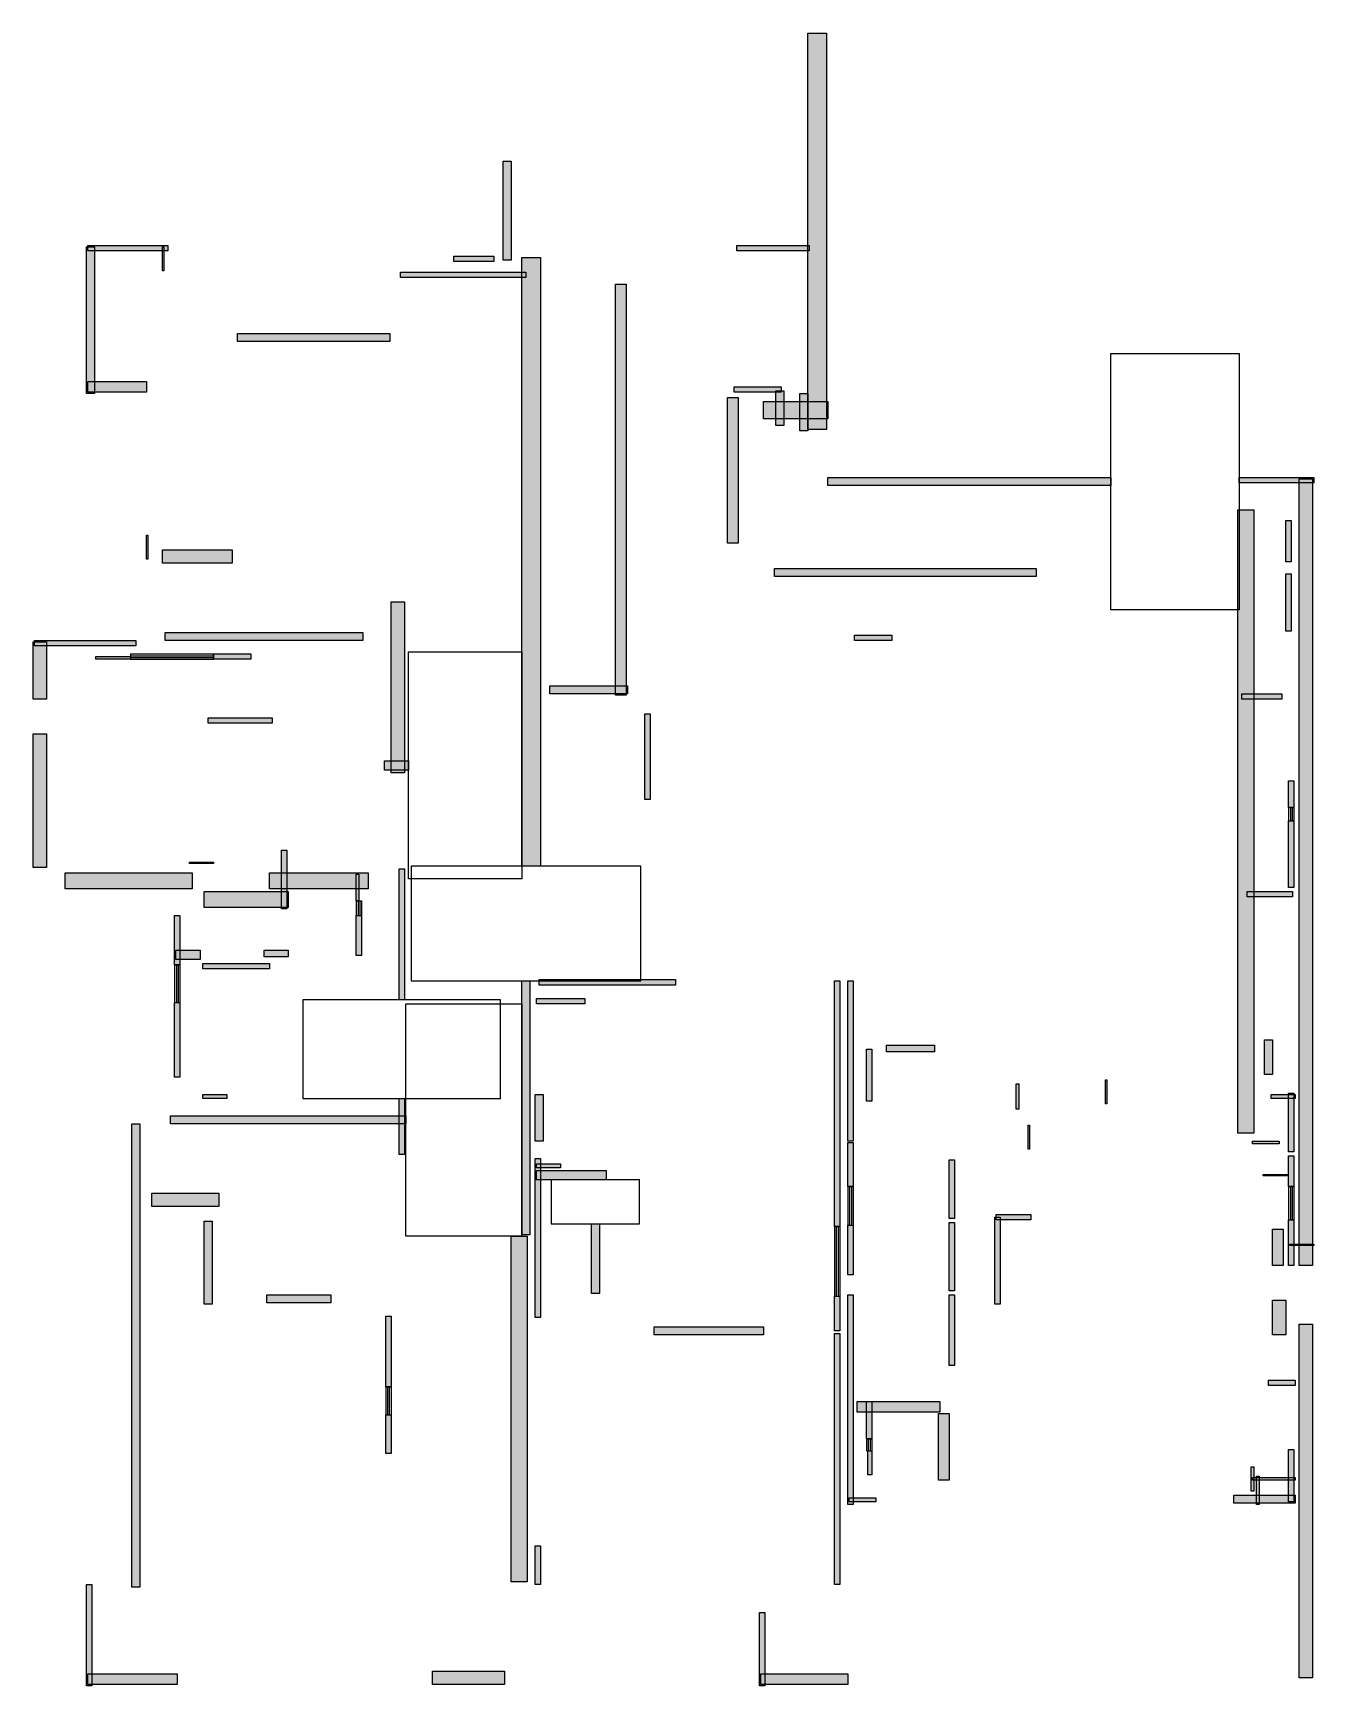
# Model space of a CAD drawing. Header units: centimetres. Extents: x 50 to 1488, y 48 to 1905.
import ezdxf

# ---------------------------------------------------------------- set-up
doc = ezdxf.new("R2010")
doc.units = ezdxf.units.CM
for name, color, linetype in [('DOORZONE', 2, 'Continuous'), ('WALL', 7, 'Continuous'), ('WINDOW', 5, 'Continuous')]:
    doc.layers.add(name, color=color, linetype=linetype)

msp = doc.modelspace()

# ---------------------------------------------------------------- hatches: boundary and pattern name
at = {"layer": 'WALL'}
h = msp.add_hatch(color=256, dxfattribs=at)
h.dxf.hatch_style = 1
h.paths.add_polyline_path([(919.5, 1905), (940.5, 1905), (940.5, 1459.5), (919.5, 1459.5)])
h = msp.add_hatch(color=256, dxfattribs=at)
h.dxf.hatch_style = 1
h.paths.add_polyline_path([(577.5, 1761), (586.5, 1761), (586.5, 1650), (577.5, 1650)])
h = msp.add_hatch(color=256, dxfattribs=at)
h.dxf.hatch_style = 1
h.paths.add_polyline_path([(109.5, 1665), (118.5, 1665), (118.5, 1500), (109.5, 1500)])
h = msp.add_hatch(color=256, dxfattribs=at)
h.dxf.hatch_style = 1
h.paths.add_polyline_path([(111, 1666.5), (201, 1666.5), (201, 1660.5), (111, 1660.5)])
h = msp.add_hatch(color=256, dxfattribs=at)
h.dxf.hatch_style = 1
h.paths.add_polyline_path([(195, 1665), (196.5, 1665), (196.5, 1638), (195, 1638)])
h = msp.add_hatch(color=256, dxfattribs=at)
h.dxf.hatch_style = 1
h.paths.add_polyline_path([(522, 1654.5), (567, 1654.5), (567, 1648.5), (522, 1648.5)])
h = msp.add_hatch(color=256, dxfattribs=at)
h.dxf.hatch_style = 1
h.paths.add_polyline_path([(598.5, 1653), (619.5, 1653), (619.5, 969), (598.5, 969)])
h = msp.add_hatch(color=256, dxfattribs=at)
h.dxf.hatch_style = 1
h.paths.add_polyline_path([(840, 1666.5), (921, 1666.5), (921, 1660.5), (840, 1660.5)])
h = msp.add_hatch(color=256, dxfattribs=at)
h.dxf.hatch_style = 1
h.paths.add_polyline_path([(462, 1636.5), (603, 1636.5), (603, 1630.5), (462, 1630.5)])
h = msp.add_hatch(color=256, dxfattribs=at)
h.dxf.hatch_style = 1
h.paths.add_polyline_path([(703.5, 1623), (715.5, 1623), (715.5, 1161), (703.5, 1161)])
h = msp.add_hatch(color=256, dxfattribs=at)
h.dxf.hatch_style = 1
h.paths.add_polyline_path([(279, 1567.5), (450, 1567.5), (450, 1558.5), (279, 1558.5)])
h = msp.add_hatch(color=256, dxfattribs=at)
h.dxf.hatch_style = 1
h.paths.add_polyline_path([(111, 1513.5), (177, 1513.5), (177, 1501.5), (111, 1501.5)])
h = msp.add_hatch(color=256, dxfattribs=at)
h.dxf.hatch_style = 1
h.paths.add_polyline_path([(837, 1507.5), (889.5, 1507.5), (889.5, 1501.5), (837, 1501.5)])
h = msp.add_hatch(color=256, dxfattribs=at)
h.dxf.hatch_style = 1
h.paths.add_polyline_path([(829.5, 1495.5), (841.5, 1495.5), (841.5, 1332), (829.5, 1332)])
h = msp.add_hatch(color=256, dxfattribs=at)
h.dxf.hatch_style = 1
h.paths.add_polyline_path([(870, 1491), (942, 1491), (942, 1471.5), (870, 1471.5)])
h = msp.add_hatch(color=256, dxfattribs=at)
h.dxf.hatch_style = 1
h.paths.add_polyline_path([(883.5, 1503), (892.5, 1503), (892.5, 1464), (883.5, 1464)])
h = msp.add_hatch(color=256, dxfattribs=at)
h.dxf.hatch_style = 1
h.paths.add_polyline_path([(910.5, 1500), (919.5, 1500), (919.5, 1458), (910.5, 1458)])
h = msp.add_hatch(color=256, dxfattribs=at)
h.dxf.hatch_style = 1
h.paths.add_polyline_path([(942, 1405.5), (1260, 1405.5), (1260, 1396.5), (942, 1396.5)])
h = msp.add_hatch(color=256, dxfattribs=at)
h.dxf.hatch_style = 1
h.paths.add_polyline_path([(1404, 1405.5), (1488, 1405.5), (1488, 1399.5), (1404, 1399.5)])
h = msp.add_hatch(color=256, dxfattribs=at)
h.dxf.hatch_style = 1
h.paths.add_polyline_path([(1471.5, 1404), (1486.5, 1404), (1486.5, 520.5), (1471.5, 520.5)])
h = msp.add_hatch(color=256, dxfattribs=at)
h.dxf.hatch_style = 1
h.paths.add_polyline_path([(1402.5, 1369.5), (1420.5, 1369.5), (1420.5, 669), (1402.5, 669)])
h = msp.add_hatch(color=256, dxfattribs=at)
h.dxf.hatch_style = 1
h.paths.add_polyline_path([(1456.5, 1357.5), (1462.5, 1357.5), (1462.5, 1311), (1456.5, 1311)])
h = msp.add_hatch(color=256, dxfattribs=at)
h.dxf.hatch_style = 1
h.paths.add_polyline_path([(177, 1341), (178.5, 1341), (178.5, 1314), (177, 1314)])
h = msp.add_hatch(color=256, dxfattribs=at)
h.dxf.hatch_style = 1
h.paths.add_polyline_path([(195, 1324.5), (273, 1324.5), (273, 1309.5), (195, 1309.5)])
h = msp.add_hatch(color=256, dxfattribs=at)
h.dxf.hatch_style = 1
h.paths.add_polyline_path([(882, 1303.5), (1176, 1303.5), (1176, 1294.5), (882, 1294.5)])
h = msp.add_hatch(color=256, dxfattribs=at)
h.dxf.hatch_style = 1
h.paths.add_polyline_path([(1456.5, 1297.5), (1462.5, 1297.5), (1462.5, 1233), (1456.5, 1233)])
h = msp.add_hatch(color=256, dxfattribs=at)
h.dxf.hatch_style = 1
h.paths.add_polyline_path([(451.5, 1266), (466.5, 1266), (466.5, 1074), (451.5, 1074)])
h = msp.add_hatch(color=256, dxfattribs=at)
h.dxf.hatch_style = 1
h.paths.add_polyline_path([(198, 1231.5), (420, 1231.5), (420, 1222.5), (198, 1222.5)])
h = msp.add_hatch(color=256, dxfattribs=at)
h.dxf.hatch_style = 1
h.paths.add_polyline_path([(972, 1228.5), (1014, 1228.5), (1014, 1222.5), (972, 1222.5)])
h = msp.add_hatch(color=256, dxfattribs=at)
h.dxf.hatch_style = 1
h.paths.add_polyline_path([(49.5, 1221), (64.5, 1221), (64.5, 1156.5), (49.5, 1156.5)])
h = msp.add_hatch(color=256, dxfattribs=at)
h.dxf.hatch_style = 1
h.paths.add_polyline_path([(51, 1222.5), (165, 1222.5), (165, 1216.5), (51, 1216.5)])
h = msp.add_hatch(color=256, dxfattribs=at)
h.dxf.hatch_style = 1
h.paths.add_polyline_path([(252, 1207.5), (294, 1207.5), (294, 1201.5), (252, 1201.5)])
h = msp.add_hatch(color=256, dxfattribs=at)
h.dxf.hatch_style = 1
h.paths.add_polyline_path([(120, 1204.5), (159, 1204.5), (159, 1201.5), (120, 1201.5)])
h = msp.add_hatch(color=256, dxfattribs=at)
h.dxf.hatch_style = 1
h.paths.add_polyline_path([(630, 1171.5), (717, 1171.5), (717, 1162.5), (630, 1162.5)])
h = msp.add_hatch(color=256, dxfattribs=at)
h.dxf.hatch_style = 1
h.paths.add_polyline_path([(1407, 1162.5), (1452, 1162.5), (1452, 1156.5), (1407, 1156.5)])
h = msp.add_hatch(color=256, dxfattribs=at)
h.dxf.hatch_style = 1
h.paths.add_polyline_path([(246, 1135.5), (318, 1135.5), (318, 1129.5), (246, 1129.5)])
h = msp.add_hatch(color=256, dxfattribs=at)
h.dxf.hatch_style = 1
h.paths.add_polyline_path([(736.5, 1140), (742.5, 1140), (742.5, 1044), (736.5, 1044)])
h = msp.add_hatch(color=256, dxfattribs=at)
h.dxf.hatch_style = 1
h.paths.add_polyline_path([(49.5, 1117.5), (64.5, 1117.5), (64.5, 967.5), (49.5, 967.5)])
h = msp.add_hatch(color=256, dxfattribs=at)
h.dxf.hatch_style = 1
h.paths.add_polyline_path([(444, 1087.5), (471, 1087.5), (471, 1077), (444, 1077)])
h = msp.add_hatch(color=256, dxfattribs=at)
h.dxf.hatch_style = 1
h.paths.add_polyline_path([(1459.5, 1065), (1465.5, 1065), (1465.5, 1035), (1459.5, 1035)])
h = msp.add_hatch(color=256, dxfattribs=at)
h.dxf.hatch_style = 1
h.paths.add_polyline_path([(1459.5, 1020), (1465.5, 1020), (1465.5, 945), (1459.5, 945)])
h = msp.add_hatch(color=256, dxfattribs=at)
h.dxf.hatch_style = 1
h.paths.add_polyline_path([(328.5, 987), (334.5, 987), (334.5, 921), (328.5, 921)])
h = msp.add_hatch(color=256, dxfattribs=at)
h.dxf.hatch_style = 1
h.paths.add_polyline_path([(225, 973.5), (252, 973.5), (252, 972), (225, 972)])
h = msp.add_hatch(color=256, dxfattribs=at)
h.dxf.hatch_style = 1
h.paths.add_polyline_path([(460.5, 966), (466.5, 966), (466.5, 819), (460.5, 819)])
h = msp.add_hatch(color=256, dxfattribs=at)
h.dxf.hatch_style = 1
h.paths.add_polyline_path([(85.5, 961.5), (228, 961.5), (228, 943.5), (85.5, 943.5)])
h = msp.add_hatch(color=256, dxfattribs=at)
h.dxf.hatch_style = 1
h.paths.add_polyline_path([(315, 961.5), (426, 961.5), (426, 943.5), (315, 943.5)])
h = msp.add_hatch(color=256, dxfattribs=at)
h.dxf.hatch_style = 1
h.paths.add_polyline_path([(412.5, 960), (415.5, 960), (415.5, 930), (412.5, 930)])
h = msp.add_hatch(color=256, dxfattribs=at)
h.dxf.hatch_style = 1
h.paths.add_polyline_path([(241.5, 940.5), (336, 940.5), (336, 922.5), (241.5, 922.5)])
h = msp.add_hatch(color=256, dxfattribs=at)
h.dxf.hatch_style = 1
h.paths.add_polyline_path([(1413, 940.5), (1464, 940.5), (1464, 934.5), (1413, 934.5)])
h = msp.add_hatch(color=256, dxfattribs=at)
h.dxf.hatch_style = 1
h.paths.add_polyline_path([(208.5, 913.5), (214.5, 913.5), (214.5, 858), (208.5, 858)])
h = msp.add_hatch(color=256, dxfattribs=at)
h.dxf.hatch_style = 1
h.paths.add_polyline_path([(412.5, 913.5), (418.5, 913.5), (418.5, 868.5), (412.5, 868.5)])
h = msp.add_hatch(color=256, dxfattribs=at)
h.dxf.hatch_style = 1
h.paths.add_polyline_path([(210, 874.5), (237, 874.5), (237, 864), (210, 864)])
h = msp.add_hatch(color=256, dxfattribs=at)
h.dxf.hatch_style = 1
h.paths.add_polyline_path([(309, 874.5), (336, 874.5), (336, 867), (309, 867)])
h = msp.add_hatch(color=256, dxfattribs=at)
h.dxf.hatch_style = 1
h.paths.add_polyline_path([(240, 859.5), (315, 859.5), (315, 853.5), (240, 853.5)])
h = msp.add_hatch(color=256, dxfattribs=at)
h.dxf.hatch_style = 1
h.paths.add_polyline_path([(598.5, 840), (607.5, 840), (607.5, 555), (598.5, 555)])
h = msp.add_hatch(color=256, dxfattribs=at)
h.dxf.hatch_style = 1
h.paths.add_polyline_path([(618, 841.5), (771, 841.5), (771, 835.5), (618, 835.5)])
h = msp.add_hatch(color=256, dxfattribs=at)
h.dxf.hatch_style = 1
h.paths.add_polyline_path([(949.5, 840), (955.5, 840), (955.5, 564), (949.5, 564)])
h = msp.add_hatch(color=256, dxfattribs=at)
h.dxf.hatch_style = 1
h.paths.add_polyline_path([(964.5, 840), (970.5, 840), (970.5, 660), (964.5, 660)])
h = msp.add_hatch(color=256, dxfattribs=at)
h.dxf.hatch_style = 1
h.paths.add_polyline_path([(615, 820.5), (669, 820.5), (669, 814.5), (615, 814.5)])
h = msp.add_hatch(color=256, dxfattribs=at)
h.dxf.hatch_style = 1
h.paths.add_polyline_path([(208.5, 816), (214.5, 816), (214.5, 732), (208.5, 732)])
h = msp.add_hatch(color=256, dxfattribs=at)
h.dxf.hatch_style = 1
h.paths.add_polyline_path([(985.5, 763.5), (991.5, 763.5), (991.5, 705), (985.5, 705)])
h = msp.add_hatch(color=256, dxfattribs=at)
h.dxf.hatch_style = 1
h.paths.add_polyline_path([(1008, 768), (1062, 768), (1062, 760.5), (1008, 760.5)])
h = msp.add_hatch(color=256, dxfattribs=at)
h.dxf.hatch_style = 1
h.paths.add_polyline_path([(1432.5, 774), (1441.5, 774), (1441.5, 735), (1432.5, 735)])
h = msp.add_hatch(color=256, dxfattribs=at)
h.dxf.hatch_style = 1
h.paths.add_polyline_path([(1153.5, 724.5), (1156.5, 724.5), (1156.5, 696), (1153.5, 696)])
h = msp.add_hatch(color=256, dxfattribs=at)
h.dxf.hatch_style = 1
h.paths.add_polyline_path([(1254, 729), (1255.5, 729), (1255.5, 702), (1254, 702)])
h = msp.add_hatch(color=256, dxfattribs=at)
h.dxf.hatch_style = 1
h.paths.add_polyline_path([(240, 712.5), (267, 712.5), (267, 708), (240, 708)])
h = msp.add_hatch(color=256, dxfattribs=at)
h.dxf.hatch_style = 1
h.paths.add_polyline_path([(460.5, 708), (466.5, 708), (466.5, 645), (460.5, 645)])
h = msp.add_hatch(color=256, dxfattribs=at)
h.dxf.hatch_style = 1
h.paths.add_polyline_path([(613.5, 712.5), (622.5, 712.5), (622.5, 660), (613.5, 660)])
h = msp.add_hatch(color=256, dxfattribs=at)
h.dxf.hatch_style = 1
h.paths.add_polyline_path([(1440, 712.5), (1467, 712.5), (1467, 708), (1440, 708)])
h = msp.add_hatch(color=256, dxfattribs=at)
h.dxf.hatch_style = 1
h.paths.add_polyline_path([(1459.5, 714), (1465.5, 714), (1465.5, 648), (1459.5, 648)])
h = msp.add_hatch(color=256, dxfattribs=at)
h.dxf.hatch_style = 1
h.paths.add_polyline_path([(204, 688.5), (468, 688.5), (468, 679.5), (204, 679.5)])
h = msp.add_hatch(color=256, dxfattribs=at)
h.dxf.hatch_style = 1
h.paths.add_polyline_path([(160.5, 679.5), (169.5, 679.5), (169.5, 159), (160.5, 159)])
h = msp.add_hatch(color=256, dxfattribs=at)
h.dxf.hatch_style = 1
h.paths.add_polyline_path([(1167, 678), (1168.5, 678), (1168.5, 651), (1167, 651)])
h = msp.add_hatch(color=256, dxfattribs=at)
h.dxf.hatch_style = 1
h.paths.add_polyline_path([(964.5, 658.5), (970.5, 658.5), (970.5, 609), (964.5, 609)])
h = msp.add_hatch(color=256, dxfattribs=at)
h.dxf.hatch_style = 1
h.paths.add_polyline_path([(1419, 660), (1449, 660), (1449, 657), (1419, 657)])
h = msp.add_hatch(color=256, dxfattribs=at)
h.dxf.hatch_style = 1
h.paths.add_polyline_path([(613.5, 640.5), (619.5, 640.5), (619.5, 462), (613.5, 462)])
h = msp.add_hatch(color=256, dxfattribs=at)
h.dxf.hatch_style = 1
h.paths.add_polyline_path([(615, 634.5), (642, 634.5), (642, 630), (615, 630)])
h = msp.add_hatch(color=256, dxfattribs=at)
h.dxf.hatch_style = 1
h.paths.add_polyline_path([(1078.5, 639), (1084.5, 639), (1084.5, 573), (1078.5, 573)])
h = msp.add_hatch(color=256, dxfattribs=at)
h.dxf.hatch_style = 1
h.paths.add_polyline_path([(1459.5, 643.5), (1465.5, 643.5), (1465.5, 609), (1459.5, 609)])
h = msp.add_hatch(color=256, dxfattribs=at)
h.dxf.hatch_style = 1
h.paths.add_polyline_path([(615, 627), (693, 627), (693, 616.5), (615, 616.5)])
h = msp.add_hatch(color=256, dxfattribs=at)
h.dxf.hatch_style = 1
h.paths.add_polyline_path([(1431, 622.5), (1458, 622.5), (1458, 621), (1431, 621)])
h = msp.add_hatch(color=256, dxfattribs=at)
h.dxf.hatch_style = 1
h.paths.add_polyline_path([(183, 601.5), (258, 601.5), (258, 586.5), (183, 586.5)])
h = msp.add_hatch(color=256, dxfattribs=at)
h.dxf.hatch_style = 1
h.paths.add_polyline_path([(1131, 577.5), (1170, 577.5), (1170, 571.5), (1131, 571.5)])
h = msp.add_hatch(color=256, dxfattribs=at)
h.dxf.hatch_style = 1
h.paths.add_polyline_path([(241.5, 570), (250.5, 570), (250.5, 477), (241.5, 477)])
h = msp.add_hatch(color=256, dxfattribs=at)
h.dxf.hatch_style = 1
h.paths.add_polyline_path([(676.5, 567), (685.5, 567), (685.5, 489), (676.5, 489)])
h = msp.add_hatch(color=256, dxfattribs=at)
h.dxf.hatch_style = 1
h.paths.add_polyline_path([(964.5, 565.5), (970.5, 565.5), (970.5, 510), (964.5, 510)])
h = msp.add_hatch(color=256, dxfattribs=at)
h.dxf.hatch_style = 1
h.paths.add_polyline_path([(1078.5, 568.5), (1084.5, 568.5), (1084.5, 492), (1078.5, 492)])
h = msp.add_hatch(color=256, dxfattribs=at)
h.dxf.hatch_style = 1
h.paths.add_polyline_path([(1129.5, 574.5), (1135.5, 574.5), (1135.5, 477), (1129.5, 477)])
h = msp.add_hatch(color=256, dxfattribs=at)
h.dxf.hatch_style = 1
h.paths.add_polyline_path([(1441.5, 561), (1453.5, 561), (1453.5, 520.5), (1441.5, 520.5)])
h = msp.add_hatch(color=256, dxfattribs=at)
h.dxf.hatch_style = 1
h.paths.add_polyline_path([(1459.5, 571.5), (1465.5, 571.5), (1465.5, 520.5), (1459.5, 520.5)])
h = msp.add_hatch(color=256, dxfattribs=at)
h.dxf.hatch_style = 1
h.paths.add_polyline_path([(586.5, 553.5), (604.5, 553.5), (604.5, 165), (586.5, 165)])
h = msp.add_hatch(color=256, dxfattribs=at)
h.dxf.hatch_style = 1
h.paths.add_polyline_path([(1461, 544.5), (1488, 544.5), (1488, 543), (1461, 543)])
h = msp.add_hatch(color=256, dxfattribs=at)
h.dxf.hatch_style = 1
h.paths.add_polyline_path([(312, 487.5), (384, 487.5), (384, 478.5), (312, 478.5)])
h = msp.add_hatch(color=256, dxfattribs=at)
h.dxf.hatch_style = 1
h.paths.add_polyline_path([(949.5, 486), (955.5, 486), (955.5, 447), (949.5, 447)])
h = msp.add_hatch(color=256, dxfattribs=at)
h.dxf.hatch_style = 1
h.paths.add_polyline_path([(964.5, 487.5), (970.5, 487.5), (970.5, 252), (964.5, 252)])
h = msp.add_hatch(color=256, dxfattribs=at)
h.dxf.hatch_style = 1
h.paths.add_polyline_path([(1078.5, 487.5), (1084.5, 487.5), (1084.5, 408), (1078.5, 408)])
h = msp.add_hatch(color=256, dxfattribs=at)
h.dxf.hatch_style = 1
h.paths.add_polyline_path([(1441.5, 481.5), (1456.5, 481.5), (1456.5, 442.5), (1441.5, 442.5)])
h = msp.add_hatch(color=256, dxfattribs=at)
h.dxf.hatch_style = 1
h.paths.add_polyline_path([(445.5, 463.5), (451.5, 463.5), (451.5, 384), (445.5, 384)])
h = msp.add_hatch(color=256, dxfattribs=at)
h.dxf.hatch_style = 1
h.paths.add_polyline_path([(747, 451.5), (870, 451.5), (870, 442.5), (747, 442.5)])
h = msp.add_hatch(color=256, dxfattribs=at)
h.dxf.hatch_style = 1
h.paths.add_polyline_path([(1471.5, 454.5), (1486.5, 454.5), (1486.5, 57), (1471.5, 57)])
h = msp.add_hatch(color=256, dxfattribs=at)
h.dxf.hatch_style = 1
h.paths.add_polyline_path([(949.5, 444), (955.5, 444), (955.5, 162), (949.5, 162)])
h = msp.add_hatch(color=256, dxfattribs=at)
h.dxf.hatch_style = 1
h.paths.add_polyline_path([(1437, 391.5), (1467, 391.5), (1467, 385.5), (1437, 385.5)])
h = msp.add_hatch(color=256, dxfattribs=at)
h.dxf.hatch_style = 1
h.paths.add_polyline_path([(975, 367.5), (1068, 367.5), (1068, 355.5), (975, 355.5)])
h = msp.add_hatch(color=256, dxfattribs=at)
h.dxf.hatch_style = 1
h.paths.add_polyline_path([(985.5, 367.5), (991.5, 367.5), (991.5, 325.5), (985.5, 325.5)])
h = msp.add_hatch(color=256, dxfattribs=at)
h.dxf.hatch_style = 1
h.paths.add_polyline_path([(1066.5, 354), (1078.5, 354), (1078.5, 279), (1066.5, 279)])
h = msp.add_hatch(color=256, dxfattribs=at)
h.dxf.hatch_style = 1
h.paths.add_polyline_path([(445.5, 352.5), (451.5, 352.5), (451.5, 309), (445.5, 309)])
h = msp.add_hatch(color=256, dxfattribs=at)
h.dxf.hatch_style = 1
h.paths.add_polyline_path([(987, 312), (991.5, 312), (991.5, 285), (987, 285)])
h = msp.add_hatch(color=256, dxfattribs=at)
h.dxf.hatch_style = 1
h.paths.add_polyline_path([(1459.5, 313.5), (1465.5, 313.5), (1465.5, 255), (1459.5, 255)])
h = msp.add_hatch(color=256, dxfattribs=at)
h.dxf.hatch_style = 1
h.paths.add_polyline_path([(1417.5, 294), (1420.5, 294), (1420.5, 267), (1417.5, 267)])
h = msp.add_hatch(color=256, dxfattribs=at)
h.dxf.hatch_style = 1
h.paths.add_polyline_path([(1419, 282), (1467, 282), (1467, 279), (1419, 279)])
h = msp.add_hatch(color=256, dxfattribs=at)
h.dxf.hatch_style = 1
h.paths.add_polyline_path([(1423.5, 283.5), (1426.5, 283.5), (1426.5, 252), (1423.5, 252)])
h = msp.add_hatch(color=256, dxfattribs=at)
h.dxf.hatch_style = 1
h.paths.add_polyline_path([(1398, 262.5), (1467, 262.5), (1467, 253.5), (1398, 253.5)])
h = msp.add_hatch(color=256, dxfattribs=at)
h.dxf.hatch_style = 1
h.paths.add_polyline_path([(966, 259.5), (996, 259.5), (996, 255), (966, 255)])
h = msp.add_hatch(color=256, dxfattribs=at)
h.dxf.hatch_style = 1
h.paths.add_polyline_path([(613.5, 205.5), (619.5, 205.5), (619.5, 162), (613.5, 162)])
h = msp.add_hatch(color=256, dxfattribs=at)
h.dxf.hatch_style = 1
h.paths.add_polyline_path([(109.5, 162), (115.5, 162), (115.5, 48), (109.5, 48)])
h = msp.add_hatch(color=256, dxfattribs=at)
h.dxf.hatch_style = 1
h.paths.add_polyline_path([(865.5, 130.5), (871.5, 130.5), (871.5, 48), (865.5, 48)])
h = msp.add_hatch(color=256, dxfattribs=at)
h.dxf.hatch_style = 1
h.paths.add_polyline_path([(111, 61.5), (211.5, 61.5), (211.5, 49.5), (111, 49.5)])
h = msp.add_hatch(color=256, dxfattribs=at)
h.dxf.hatch_style = 1
h.paths.add_polyline_path([(498, 64.5), (579, 64.5), (579, 49.5), (498, 49.5)])
h = msp.add_hatch(color=256, dxfattribs=at)
h.dxf.hatch_style = 1
h.paths.add_polyline_path([(867, 61.5), (964.5, 61.5), (964.5, 49.5), (867, 49.5)])

# ---------------------------------------------------------------- linework, layer by layer
at = {"layer": 'DOORZONE'}
for points in [[(1260, 1545), (1404, 1545), (1404, 1257), (1260, 1257)], [(471, 1209.8), (598.5, 1209.8), (598.5, 954.8), (471, 954.8)], [(474, 969), (474, 840), (732, 840), (732, 969)], [(352.5, 819), (352.5, 708), (574.5, 708), (574.5, 819)], [(468, 814.5), (598.5, 814.5), (598.5, 553.5), (468, 553.5)], [(631.5, 616.5), (631.5, 567), (730.5, 567), (730.5, 616.5)]]:
    msp.add_lwpolyline(points, close=True, dxfattribs=at)
at = {"layer": 'WALL'}
for points in [[(919.5, 1905), (940.5, 1905), (940.5, 1459.5), (919.5, 1459.5)], [(577.5, 1761), (586.5, 1761), (586.5, 1650), (577.5, 1650)], [(109.5, 1665), (118.5, 1665), (118.5, 1500), (109.5, 1500)], [(111, 1666.5), (201, 1666.5), (201, 1660.5), (111, 1660.5)], [(195, 1665), (196.5, 1665), (196.5, 1638), (195, 1638)], [(522, 1654.5), (567, 1654.5), (567, 1648.5), (522, 1648.5)], [(598.5, 1653), (619.5, 1653), (619.5, 969), (598.5, 969)], [(840, 1666.5), (921, 1666.5), (921, 1660.5), (840, 1660.5)], [(462, 1636.5), (603, 1636.5), (603, 1630.5), (462, 1630.5)], [(703.5, 1623), (715.5, 1623), (715.5, 1161), (703.5, 1161)], [(279, 1567.5), (450, 1567.5), (450, 1558.5), (279, 1558.5)], [(111, 1513.5), (177, 1513.5), (177, 1501.5), (111, 1501.5)], [(837, 1507.5), (889.5, 1507.5), (889.5, 1501.5), (837, 1501.5)], [(829.5, 1495.5), (841.5, 1495.5), (841.5, 1332), (829.5, 1332)], [(870, 1491), (942, 1491), (942, 1471.5), (870, 1471.5)], [(883.5, 1503), (892.5, 1503), (892.5, 1464), (883.5, 1464)], [(910.5, 1500), (919.5, 1500), (919.5, 1458), (910.5, 1458)], [(942, 1405.5), (1260, 1405.5), (1260, 1396.5), (942, 1396.5)], [(1404, 1405.5), (1488, 1405.5), (1488, 1399.5), (1404, 1399.5)], [(1471.5, 1404), (1486.5, 1404), (1486.5, 520.5), (1471.5, 520.5)], [(1402.5, 1369.5), (1420.5, 1369.5), (1420.5, 669), (1402.5, 669)], [(1456.5, 1357.5), (1462.5, 1357.5), (1462.5, 1311), (1456.5, 1311)], [(177, 1341), (178.5, 1341), (178.5, 1314), (177, 1314)], [(195, 1324.5), (273, 1324.5), (273, 1309.5), (195, 1309.5)], [(882, 1303.5), (1176, 1303.5), (1176, 1294.5), (882, 1294.5)], [(1456.5, 1297.5), (1462.5, 1297.5), (1462.5, 1233), (1456.5, 1233)], [(451.5, 1266), (466.5, 1266), (466.5, 1074), (451.5, 1074)], [(198, 1231.5), (420, 1231.5), (420, 1222.5), (198, 1222.5)], [(972, 1228.5), (1014, 1228.5), (1014, 1222.5), (972, 1222.5)], [(49.5, 1221), (64.5, 1221), (64.5, 1156.5), (49.5, 1156.5)], [(51, 1222.5), (165, 1222.5), (165, 1216.5), (51, 1216.5)], [(252, 1207.5), (294, 1207.5), (294, 1201.5), (252, 1201.5)], [(120, 1204.5), (159, 1204.5), (159, 1201.5), (120, 1201.5)], [(630, 1171.5), (717, 1171.5), (717, 1162.5), (630, 1162.5)], [(1407, 1162.5), (1452, 1162.5), (1452, 1156.5), (1407, 1156.5)], [(246, 1135.5), (318, 1135.5), (318, 1129.5), (246, 1129.5)], [(736.5, 1140), (742.5, 1140), (742.5, 1044), (736.5, 1044)], [(49.5, 1117.5), (64.5, 1117.5), (64.5, 967.5), (49.5, 967.5)], [(444, 1087.5), (471, 1087.5), (471, 1077), (444, 1077)], [(1459.5, 1065), (1465.5, 1065), (1465.5, 1035), (1459.5, 1035)], [(1459.5, 1020), (1465.5, 1020), (1465.5, 945), (1459.5, 945)], [(328.5, 987), (334.5, 987), (334.5, 921), (328.5, 921)], [(225, 973.5), (252, 973.5), (252, 972), (225, 972)], [(460.5, 966), (466.5, 966), (466.5, 819), (460.5, 819)], [(85.5, 961.5), (228, 961.5), (228, 943.5), (85.5, 943.5)], [(315, 961.5), (426, 961.5), (426, 943.5), (315, 943.5)], [(412.5, 960), (415.5, 960), (415.5, 930), (412.5, 930)], [(241.5, 940.5), (336, 940.5), (336, 922.5), (241.5, 922.5)], [(1413, 940.5), (1464, 940.5), (1464, 934.5), (1413, 934.5)], [(208.5, 913.5), (214.5, 913.5), (214.5, 858), (208.5, 858)], [(412.5, 913.5), (418.5, 913.5), (418.5, 868.5), (412.5, 868.5)], [(210, 874.5), (237, 874.5), (237, 864), (210, 864)], [(309, 874.5), (336, 874.5), (336, 867), (309, 867)], [(240, 859.5), (315, 859.5), (315, 853.5), (240, 853.5)], [(598.5, 840), (607.5, 840), (607.5, 555), (598.5, 555)], [(618, 841.5), (771, 841.5), (771, 835.5), (618, 835.5)], [(949.5, 840), (955.5, 840), (955.5, 564), (949.5, 564)], [(964.5, 840), (970.5, 840), (970.5, 660), (964.5, 660)], [(615, 820.5), (669, 820.5), (669, 814.5), (615, 814.5)], [(208.5, 816), (214.5, 816), (214.5, 732), (208.5, 732)], [(985.5, 763.5), (991.5, 763.5), (991.5, 705), (985.5, 705)], [(1008, 768), (1062, 768), (1062, 760.5), (1008, 760.5)], [(1432.5, 774), (1441.5, 774), (1441.5, 735), (1432.5, 735)], [(1153.5, 724.5), (1156.5, 724.5), (1156.5, 696), (1153.5, 696)], [(1254, 729), (1255.5, 729), (1255.5, 702), (1254, 702)], [(240, 712.5), (267, 712.5), (267, 708), (240, 708)], [(460.5, 708), (466.5, 708), (466.5, 645), (460.5, 645)], [(613.5, 712.5), (622.5, 712.5), (622.5, 660), (613.5, 660)], [(1440, 712.5), (1467, 712.5), (1467, 708), (1440, 708)], [(1459.5, 714), (1465.5, 714), (1465.5, 648), (1459.5, 648)], [(204, 688.5), (468, 688.5), (468, 679.5), (204, 679.5)], [(160.5, 679.5), (169.5, 679.5), (169.5, 159), (160.5, 159)], [(1167, 678), (1168.5, 678), (1168.5, 651), (1167, 651)], [(964.5, 658.5), (970.5, 658.5), (970.5, 609), (964.5, 609)], [(1419, 660), (1449, 660), (1449, 657), (1419, 657)], [(613.5, 640.5), (619.5, 640.5), (619.5, 462), (613.5, 462)], [(615, 634.5), (642, 634.5), (642, 630), (615, 630)], [(1078.5, 639), (1084.5, 639), (1084.5, 573), (1078.5, 573)], [(1459.5, 643.5), (1465.5, 643.5), (1465.5, 609), (1459.5, 609)], [(615, 627), (693, 627), (693, 616.5), (615, 616.5)], [(1431, 622.5), (1458, 622.5), (1458, 621), (1431, 621)], [(183, 601.5), (258, 601.5), (258, 586.5), (183, 586.5)], [(1131, 577.5), (1170, 577.5), (1170, 571.5), (1131, 571.5)], [(241.5, 570), (250.5, 570), (250.5, 477), (241.5, 477)], [(676.5, 567), (685.5, 567), (685.5, 489), (676.5, 489)], [(964.5, 565.5), (970.5, 565.5), (970.5, 510), (964.5, 510)], [(1078.5, 568.5), (1084.5, 568.5), (1084.5, 492), (1078.5, 492)], [(1129.5, 574.5), (1135.5, 574.5), (1135.5, 477), (1129.5, 477)], [(1441.5, 561), (1453.5, 561), (1453.5, 520.5), (1441.5, 520.5)], [(1459.5, 571.5), (1465.5, 571.5), (1465.5, 520.5), (1459.5, 520.5)], [(586.5, 553.5), (604.5, 553.5), (604.5, 165), (586.5, 165)], [(1461, 544.5), (1488, 544.5), (1488, 543), (1461, 543)], [(312, 487.5), (384, 487.5), (384, 478.5), (312, 478.5)], [(949.5, 486), (955.5, 486), (955.5, 447), (949.5, 447)], [(964.5, 487.5), (970.5, 487.5), (970.5, 252), (964.5, 252)], [(1078.5, 487.5), (1084.5, 487.5), (1084.5, 408), (1078.5, 408)], [(1441.5, 481.5), (1456.5, 481.5), (1456.5, 442.5), (1441.5, 442.5)], [(445.5, 463.5), (451.5, 463.5), (451.5, 384), (445.5, 384)], [(747, 451.5), (870, 451.5), (870, 442.5), (747, 442.5)], [(1471.5, 454.5), (1486.5, 454.5), (1486.5, 57), (1471.5, 57)], [(949.5, 444), (955.5, 444), (955.5, 162), (949.5, 162)], [(1437, 391.5), (1467, 391.5), (1467, 385.5), (1437, 385.5)], [(975, 367.5), (1068, 367.5), (1068, 355.5), (975, 355.5)], [(985.5, 367.5), (991.5, 367.5), (991.5, 325.5), (985.5, 325.5)], [(1066.5, 354), (1078.5, 354), (1078.5, 279), (1066.5, 279)], [(445.5, 352.5), (451.5, 352.5), (451.5, 309), (445.5, 309)], [(987, 312), (991.5, 312), (991.5, 285), (987, 285)], [(1459.5, 313.5), (1465.5, 313.5), (1465.5, 255), (1459.5, 255)], [(1417.5, 294), (1420.5, 294), (1420.5, 267), (1417.5, 267)], [(1419, 282), (1467, 282), (1467, 279), (1419, 279)], [(1423.5, 283.5), (1426.5, 283.5), (1426.5, 252), (1423.5, 252)], [(1398, 262.5), (1467, 262.5), (1467, 253.5), (1398, 253.5)], [(966, 259.5), (996, 259.5), (996, 255), (966, 255)], [(613.5, 205.5), (619.5, 205.5), (619.5, 162), (613.5, 162)], [(109.5, 162), (115.5, 162), (115.5, 48), (109.5, 48)], [(865.5, 130.5), (871.5, 130.5), (871.5, 48), (865.5, 48)], [(111, 61.5), (211.5, 61.5), (211.5, 49.5), (111, 49.5)], [(498, 64.5), (579, 64.5), (579, 49.5), (498, 49.5)], [(867, 61.5), (964.5, 61.5), (964.5, 49.5), (867, 49.5)]]:
    msp.add_lwpolyline(points, close=True, dxfattribs=at)
at = {"layer": 'WINDOW'}
for p, q in [((159, 1207.5), (252, 1207.5)), ((159, 1207.5), (159, 1201.5)), ((252, 1207.5), (252, 1201.5)), ((159, 1205.5), (252, 1205.5)), ((159, 1203.5), (252, 1203.5)), ((159, 1201.5), (252, 1201.5)), ((1459.5, 1035), (1459.5, 1020)), ((1459.5, 1035), (1465.5, 1035)), ((1461.5, 1035), (1461.5, 1020)), ((1463.5, 1035), (1463.5, 1020)), ((1465.5, 1035), (1465.5, 1020)), ((1459.5, 1020), (1465.5, 1020)), ((412.5, 930), (412.5, 913.5)), ((412.5, 930), (418.5, 930)), ((414.5, 930), (414.5, 913.5)), ((416.5, 930), (416.5, 913.5)), ((418.5, 930), (418.5, 913.5)), ((412.5, 913.5), (418.5, 913.5)), ((208.5, 858), (208.5, 816)), ((208.5, 858), (214.5, 858)), ((210.5, 858), (210.5, 816)), ((212.5, 858), (212.5, 816)), ((214.5, 858), (214.5, 816)), ((208.5, 816), (214.5, 816)), ((964.5, 609), (964.5, 565.5)), ((964.5, 609), (970.5, 609)), ((966.5, 609), (966.5, 565.5)), ((968.5, 609), (968.5, 565.5)), ((970.5, 609), (970.5, 565.5)), ((1459.5, 609), (1459.5, 571.5)), ((1459.5, 609), (1465.5, 609)), ((1461.5, 609), (1461.5, 571.5)), ((1463.5, 609), (1463.5, 571.5)), ((1465.5, 609), (1465.5, 571.5)), ((949.5, 564), (949.5, 486)), ((949.5, 564), (955.5, 564)), ((951.5, 564), (951.5, 486)), ((953.5, 564), (953.5, 486)), ((955.5, 564), (955.5, 486)), ((964.5, 565.5), (970.5, 565.5)), ((1459.5, 571.5), (1465.5, 571.5)), ((949.5, 486), (955.5, 486)), ((445.5, 384), (445.5, 352.5)), ((445.5, 384), (451.5, 384)), ((447.5, 384), (447.5, 352.5)), ((449.5, 384), (449.5, 352.5)), ((451.5, 384), (451.5, 352.5)), ((445.5, 352.5), (451.5, 352.5)), ((985.5, 325.5), (985.5, 312)), ((985.5, 325.5), (991.5, 325.5)), ((987.5, 325.5), (987.5, 312)), ((989.5, 325.5), (989.5, 312)), ((991.5, 325.5), (991.5, 312)), ((985.5, 312), (991.5, 312))]:
    msp.add_line(p, q, dxfattribs=at)

doc.saveas('drawing.dxf')
